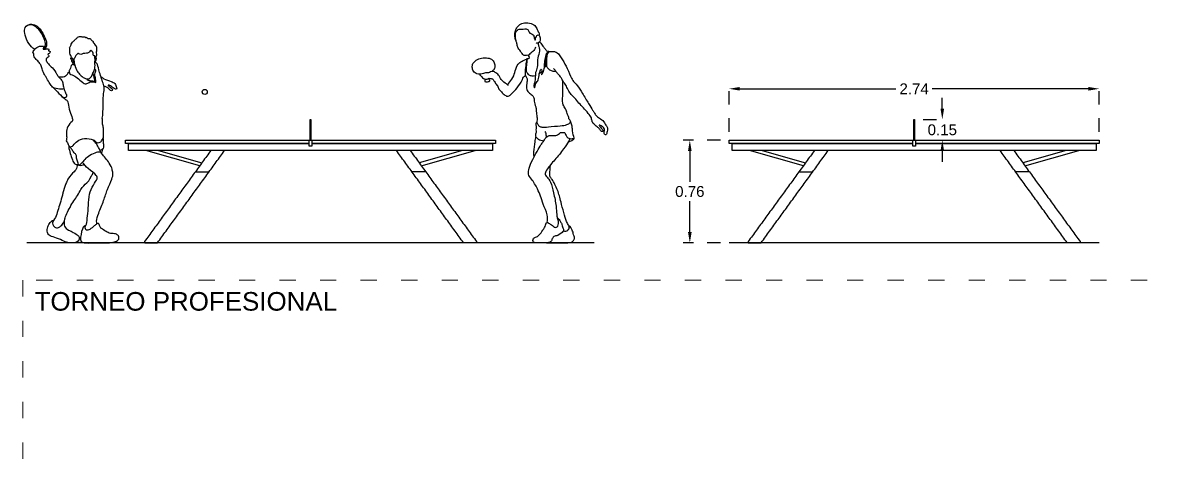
# Model space of a CAD drawing. Header units: millimetres. Extents: x 10.2 to 24.2, y 0.9 to 9.9.
# Drawn here: x 10.2 to 18.6, y 6.5 to 9.84 of the extents above; entities that cross this region are included whole.
import ezdxf

# ---------------------------------------------------------------- set-up
doc = ezdxf.new("R2010")
doc.units = ezdxf.units.MM
doc.linetypes.add('ACAD_ISO03W100', pattern=[30, 12, -18])
doc.linetypes.add('ACAD_ISO07W100', pattern=[3, 0, -3])
doc.styles.get("Standard").update_dxf_attribs({"font": 'arial.ttf'})
doc.dimstyles.new('cotas', dxfattribs={"dimtxt": 0.08, "dimasz": 0.08, "dimexe": 0.05, "dimexo": 0.0625, "dimgap": 0.03, "dimtad": 0, "dimtih": 1, "dimtoh": 1, "dimzin": 0, "dimdsep": 46, "dimtxsty": 'Standard', "dimcen": 0.09, "dimadec": 0, "dimazin": 0, "dimtfac": 1, "dimtofl": 0, "dimtmove": 0, "dimatfit": 3, "dimfxl": 0, "dimtolj": 1, "dimtzin": 0, "dimarcsym": 0})

# ---------------------------------------------------------------- blocks, each defined once
blk = doc.blocks.new('*D14')
at = {"color": 0, "linetype": 'ACAD_ISO07W100', "lineweight": -2, "ltscale": 0.02, "transparency": 16777216}
for p, q in [((15.3634, 8.9704), (15.0859, 8.9704)), ((15.3634, 8.2104), (15.0859, 8.2104))]:
    blk.add_line(p, q, dxfattribs=at)
at = {"color": 0, "lineweight": -2, "ltscale": 0.02, "transparency": 16777216}
for p, q in [((15.1359, 8.8904), (15.1359, 8.6612)), ((15.1359, 8.2904), (15.1359, 8.5195))]:
    blk.add_line(p, q, dxfattribs=at)
at = {"color": 0, "ltscale": 0.02, "transparency": 16777216}
for points in [[(15.1225, 8.8904), (15.1492, 8.8904), (15.1359, 8.9704)], [(15.1225, 8.2904), (15.1492, 8.2904), (15.1359, 8.2104)]]:
    blk.add_solid(points, dxfattribs=at)
at = {"layer": 'Defpoints', "color": 0, "ltscale": 0.02, "transparency": 16777216}
for p in [(15.4259, 8.9704), (15.1359, 8.2104), (15.4259, 8.2104)]:
    blk.add_point(p, dxfattribs=at)
at = {"color": 0, "lineweight": 9, "ltscale": 0.02, "transparency": 16777216, "insert": (15.1359, 8.5904), "char_height": 0.08, "attachment_point": 5}
blk.add_mtext('\\A1;0.76', dxfattribs=at)
blk = doc.blocks.new('*D13')
at = {"color": 0, "linetype": 'ACAD_ISO07W100', "lineweight": -2, "ltscale": 0.02, "transparency": 16777216}
for p, q in [((15.4259, 9.0329), (15.4259, 9.4001)), ((18.1659, 9.0329), (18.1659, 9.4001))]:
    blk.add_line(p, q, dxfattribs=at)
at = {"color": 0, "lineweight": -2, "ltscale": 0.02, "transparency": 16777216}
for p, q in [((15.5059, 9.3501), (16.6615, 9.3501)), ((18.0859, 9.3501), (16.9304, 9.3501))]:
    blk.add_line(p, q, dxfattribs=at)
at = {"color": 0, "ltscale": 0.02, "transparency": 16777216}
for points in [[(15.5059, 9.3634), (15.5059, 9.3367), (15.4259, 9.3501)], [(18.0859, 9.3634), (18.0859, 9.3367), (18.1659, 9.3501)]]:
    blk.add_solid(points, dxfattribs=at)
at = {"layer": 'Defpoints', "color": 0, "ltscale": 0.02, "transparency": 16777216}
for p in [(18.1659, 9.3501), (15.4259, 8.9704), (18.1659, 8.9704)]:
    blk.add_point(p, dxfattribs=at)
at = {"color": 0, "lineweight": 9, "ltscale": 0.02, "transparency": 16777216, "insert": (16.7959, 9.3501), "char_height": 0.08, "attachment_point": 5}
blk.add_mtext('\\A1;2.74', dxfattribs=at)
blk = doc.blocks.new('*D15')
at = {"color": 0, "lineweight": -2, "ltscale": 0.02, "transparency": 16777216}
for p, q in [((17.0043, 9.2029), (17.0043, 9.2829)), ((17.0043, 8.8904), (17.0043, 8.8104))]:
    blk.add_line(p, q, dxfattribs=at)
at = {"color": 0, "linetype": 'ACAD_ISO07W100', "lineweight": -2, "ltscale": 0.02, "transparency": 16777216}
for p, q in [((16.8616, 9.1229), (17.0543, 9.1229)), ((16.868, 8.9704), (17.0543, 8.9704))]:
    blk.add_line(p, q, dxfattribs=at)
at = {"color": 0, "ltscale": 0.02, "transparency": 16777216}
for points in [[(16.991, 9.2029), (17.0176, 9.2029), (17.0043, 9.1229)], [(16.991, 8.8904), (17.0176, 8.8904), (17.0043, 8.9704)]]:
    blk.add_solid(points, dxfattribs=at)
at = {"layer": 'Defpoints', "color": 0, "ltscale": 0.02, "transparency": 16777216}
for p in [(16.7991, 9.1229), (16.8055, 8.9704), (17.0043, 8.9704)]:
    blk.add_point(p, dxfattribs=at)
at = {"color": 0, "lineweight": 9, "ltscale": 0.02, "transparency": 16777216, "insert": (17.0043, 9.0466), "char_height": 0.08, "attachment_point": 5}
blk.add_mtext('\\A1;0.15', dxfattribs=at)

msp = doc.modelspace()

# ---------------------------------------------------------------- linework, layer by layer
for points in [[(12.3258, 8.9704), (12.3258, 9.1229), (12.3321, 9.1229), (12.3321, 8.9704)], [(16.7928, 8.9704), (16.7928, 9.1229), (16.7991, 9.1229), (16.7991, 8.9704)], [(12.3194, 8.9259), (12.3194, 8.9704), (12.3385, 8.9704), (12.3385, 8.9259)], [(16.7864, 8.9259), (16.7864, 8.9704), (16.8055, 8.9704), (16.8055, 8.9259)]]:
    msp.add_lwpolyline(points, close=True)
for points in [[(12.3194, 8.945), (10.9589, 8.945), (10.9589, 8.9704), (13.6989, 8.9704), (13.6989, 8.945), (12.3385, 8.945)], [(12.3385, 8.945), (13.6751, 8.945), (13.6751, 8.8942), (10.9827, 8.8942), (10.9827, 8.945), (12.3194, 8.945)], [(16.7864, 8.945), (15.4259, 8.945), (15.4259, 8.9704), (18.1659, 8.9704), (18.1659, 8.945), (16.8055, 8.945)], [(16.8055, 8.945), (18.1421, 8.945), (18.1421, 8.8942), (15.4497, 8.8942), (15.4497, 8.945), (16.7864, 8.945)], [(11.5093, 8.7815), (11.1104, 8.8942)], [(11.2039, 8.8942), (11.5253, 8.8034)], [(13.454, 8.8942), (13.1326, 8.8034)], [(13.1485, 8.7815), (13.5475, 8.8942)], [(15.9763, 8.7815), (15.5774, 8.8942)], [(15.6709, 8.8942), (15.9923, 8.8034)], [(17.921, 8.8942), (17.5996, 8.8034)], [(17.6156, 8.7815), (18.0145, 8.8942)], [(11.4766, 8.7366), (11.5787, 8.7366)], [(13.1813, 8.7366), (13.0792, 8.7366)], [(15.9436, 8.7366), (16.0457, 8.7366)], [(17.6483, 8.7366), (17.5462, 8.7366)], [(14.4289, 8.2104), (10.2289, 8.2104)], [(18.1659, 8.2104), (15.4259, 8.2104)]]:
    msp.add_lwpolyline(points)
at = {"linetype": 'ACAD_ISO03W100', "lineweight": 9, "ltscale": 0.01}
msp.add_lwpolyline([(10.199, 0.925), (24.2198, 0.925), (24.2198, 7.9354), (10.199, 7.9354)], close=True, dxfattribs=at)
msp.add_circle((11.5461, 9.327), 0.0187)
for points, knots in [([(13.8502, 9.7069), (13.8477, 9.7119), (13.8432, 9.7226), (13.8378, 9.7539), (13.8459, 9.7873), (13.8619, 9.8118), (13.8827, 9.8311), (13.9247, 9.8409), (13.9745, 9.8334), (14.0009, 9.8049), (14.0101, 9.7774), (14.019, 9.767), (14.0214, 9.7515), (14.0209, 9.7442)], [0, 0, 0, 0, 0.231189, 0.544503, 0.875071, 1.175794, 1.468099, 1.833571, 2.22795, 2.572507, 2.86796, 3.074398, 3.339136, 3.339136, 3.339136, 3.339136]), ([(10.2887, 9.6428), (10.2837, 9.6451), (10.272, 9.6488), (10.2297, 9.7011), (10.2142, 9.7575), (10.2091, 9.8072), (10.2542, 9.8334), (10.3008, 9.8213), (10.3379, 9.7835), (10.3805, 9.7003), (10.3747, 9.6596), (10.3658, 9.6476), (10.3614, 9.6427)], [0, 0, 0, 0, 0.239066, 0.706216, 1.171016, 1.55968, 1.946647, 2.334947, 2.764892, 3.329679, 3.691166, 3.952507, 3.952507, 3.952507, 3.952507]), ([(10.3524, 9.6426), (10.356, 9.6456), (10.3639, 9.6523), (10.3714, 9.6879), (10.3534, 9.7314), (10.3309, 9.776), (10.2867, 9.8204), (10.2516, 9.8249), (10.2328, 9.8181), (10.2249, 9.8132)], [0, 0, 0, 0, 0.219722, 0.556926, 0.957912, 1.381344, 1.836882, 2.17389, 2.484092, 2.484092, 2.484092, 2.484092]), ([(13.9948, 9.6576), (13.9914, 9.6493), (13.9844, 9.6331), (13.9525, 9.6081), (13.9414, 9.5967), (13.9156, 9.5953), (13.9023, 9.5977), (13.8836, 9.6289), (13.8596, 9.6545), (13.8581, 9.6854), (13.8487, 9.706), (13.8443, 9.7469), (13.8464, 9.7751), (13.8719, 9.7947), (13.9024, 9.7891), (13.9235, 9.7958), (13.9381, 9.7891), (13.9473, 9.768), (13.9573, 9.7562), (13.9823, 9.7524), (13.9823, 9.7272), (13.9947, 9.7017), (13.9914, 9.7271), (13.9975, 9.7324), (14.0005, 9.7354)], [0, 0, 0, 0, 0.292101, 0.643193, 0.871523, 1.144988, 1.345025, 1.674864, 2.013918, 2.313273, 2.583593, 2.942377, 3.237782, 3.533992, 3.844202, 4.102716, 4.313291, 4.578447, 4.799699, 5.054387, 5.336934, 5.5686, 5.785167, 5.986371, 5.986371, 5.986371, 5.986371]), ([(14.0005, 9.7354), (14.0014, 9.7383), (14.0044, 9.7434), (14.0124, 9.7502), (14.027, 9.7425), (14.0307, 9.709), (14.0222, 9.6903), (14.0038, 9.6849), (14.0009, 9.6888), (13.9996, 9.6901)], [5.986371, 5.986371, 5.986371, 5.986371, 6.154582, 6.322019, 6.523003, 6.841872, 7.094705, 7.319177, 7.45162, 7.45162, 7.45162, 7.45162]), ([(10.5048, 9.3498), (10.4937, 9.3478), (10.4727, 9.3452), (10.4246, 9.356), (10.4129, 9.3681), (10.3945, 9.398), (10.373, 9.4356), (10.359, 9.4545), (10.3449, 9.4889), (10.3363, 9.5212), (10.3231, 9.5438), (10.2985, 9.5666), (10.2884, 9.5794), (10.2777, 9.5909), (10.2845, 9.6055), (10.2714, 9.6207), (10.2821, 9.6345), (10.3004, 9.659), (10.3427, 9.6699), (10.3593, 9.6613), (10.3476, 9.6446), (10.3558, 9.6404), (10.3815, 9.6476), (10.3901, 9.6457), (10.3937, 9.6372), (10.3868, 9.6273), (10.4001, 9.6321), (10.4049, 9.6184), (10.3961, 9.6112), (10.3798, 9.6043), (10.3918, 9.599), (10.3938, 9.5885), (10.3798, 9.5791), (10.3712, 9.5717), (10.3713, 9.5618), (10.3725, 9.5576)], [0, 0, 0, 0, 0.341333, 0.741192, 0.977568, 1.32233, 1.711015, 1.99744, 2.351502, 2.69217, 2.993804, 3.330031, 3.572544, 3.78794, 4.005652, 4.244082, 4.466578, 4.794249, 5.176919, 5.384624, 5.612903, 5.751093, 6.055528, 6.223867, 6.390045, 6.54974, 6.718079, 6.907878, 7.105768, 7.315927, 7.48272, 7.655678, 7.887904, 8.084749, 8.297256, 8.297256, 8.297256, 8.297256]), ([(10.58, 9.5435), (10.5773, 9.5494), (10.5721, 9.561), (10.5693, 9.5725), (10.5605, 9.5829), (10.5542, 9.5973), (10.5481, 9.6122), (10.546, 9.6321), (10.5497, 9.6428), (10.5449, 9.652), (10.5489, 9.6617), (10.5576, 9.6703), (10.5575, 9.6814), (10.5678, 9.6958), (10.585, 9.71), (10.5873, 9.7176), (10.6001, 9.723), (10.6023, 9.7333), (10.6341, 9.7408), (10.6395, 9.7304), (10.6573, 9.739), (10.6638, 9.7263), (10.6688, 9.7344), (10.683, 9.7205), (10.6894, 9.7211), (10.7004, 9.7245), (10.7025, 9.7135), (10.7087, 9.7094), (10.7171, 9.7018), (10.7198, 9.699), (10.7199, 9.6924), (10.7285, 9.6883), (10.7325, 9.6713), (10.7444, 9.6711), (10.747, 9.6423), (10.742, 9.6155), (10.7466, 9.5984), (10.7371, 9.5851), (10.7368, 9.5721), (10.7348, 9.5631), (10.734, 9.5586)], [0, 0, 0, 0, 0.25773, 0.458006, 0.670216, 0.902098, 1.141134, 1.401105, 1.594715, 1.772103, 1.955904, 2.156736, 2.343029, 2.59034, 2.865606, 3.027486, 3.229648, 3.414763, 3.727268, 3.904138, 4.136729, 4.318199, 4.446893, 4.687171, 4.843315, 5.019173, 5.191963, 5.356676, 5.551532, 5.665492, 5.80294, 5.976826, 6.208334, 6.379219, 6.675065, 6.992339, 7.229191, 7.455379, 7.665522, 7.883481, 7.883481, 7.883481, 7.883481]), ([(14.0134, 9.6884), (14.0136, 9.683), (14.0145, 9.6737), (14.0179, 9.6594), (14.0259, 9.6337), (14.0215, 9.6179), (14.0158, 9.6006), (14.0062, 9.5633), (14.0117, 9.5098), (13.99, 9.4719), (13.993, 9.403), (13.9779, 9.3744), (13.9887, 9.3455), (13.9937, 9.3954), (14.0188, 9.413), (14.0182, 9.4588), (14.0328, 9.4967), (14.0406, 9.4931), (14.0422, 9.4684), (14.0347, 9.4499), (14.0466, 9.463), (14.0628, 9.498), (14.0595, 9.5447), (14.067, 9.5746), (14.0709, 9.5894)], [0, 0, 0, 0, 0.225906, 0.448664, 0.486687, 0.486687, 0.486687, 0.697357, 0.92576, 1.12974, 1.383703, 1.565273, 1.681978, 1.862718, 2.036704, 2.248366, 2.433737, 2.493269, 2.650466, 2.765127, 2.859699, 3.05479, 3.26853, 3.479328, 3.479328, 3.479328, 3.479328]), ([(14.024, 9.6966), (14.0273, 9.6933), (14.0343, 9.687), (14.0538, 9.657), (14.0685, 9.6423), (14.0746, 9.629), (14.0897, 9.6288), (14.0952, 9.6259), (14.098, 9.6246)], [0, 0, 0, 0, 0.211315, 0.545887, 0.809022, 1.009753, 1.216577, 1.388381, 1.388381, 1.388381, 1.388381]), ([(10.7333, 9.5927), (10.7322, 9.5931), (10.7301, 9.5943), (10.7219, 9.5954), (10.7209, 9.6057), (10.7193, 9.6206), (10.7029, 9.6386), (10.693, 9.6236), (10.6827, 9.6137), (10.6711, 9.6116), (10.6465, 9.613), (10.629, 9.6009), (10.6151, 9.6098), (10.6073, 9.6135), (10.589, 9.5953), (10.5898, 9.5875), (10.5817, 9.5767), (10.5771, 9.5726)], [0, 0, 0, 0, 0.110814, 0.264909, 0.439164, 0.675297, 0.928176, 1.14424, 1.366514, 1.563839, 1.852519, 2.114245, 2.334549, 2.496185, 2.775293, 2.944717, 3.19827, 3.19827, 3.19827, 3.19827]), ([(10.5771, 9.5726), (10.5775, 9.5656), (10.579, 9.5509), (10.5821, 9.5254), (10.6012, 9.4784), (10.6241, 9.452), (10.6511, 9.4277), (10.6932, 9.4166), (10.7113, 9.4494), (10.7183, 9.4668), (10.7351, 9.4943), (10.7334, 9.5353), (10.7344, 9.5733), (10.7333, 9.5927)], [0, 0, 0, 0, 0.269153, 0.568323, 0.982752, 1.333143, 1.687496, 2.044897, 2.374212, 2.635449, 2.954913, 3.329697, 3.778066, 3.778066, 3.778066, 3.778066]), ([(10.734, 9.5463), (10.7355, 9.5486), (10.7382, 9.553), (10.7473, 9.5727), (10.7427, 9.5823), (10.7403, 9.5866)], [0, 0, 0, 0, 0.1663356, 0.4297446, 0.6562478, 0.6562478, 0.6562478, 0.6562478]), ([(13.5815, 9.4572), (13.5746, 9.4568), (13.5602, 9.4574), (13.531, 9.4768), (13.5238, 9.5096), (13.5286, 9.5383), (13.555, 9.5633), (13.5938, 9.5802), (13.6417, 9.5806), (13.6777, 9.5663), (13.6932, 9.5345), (13.6956, 9.5082), (13.682, 9.4859), (13.6754, 9.481), (13.672, 9.4787)], [0, 0, 0, 0, 0.257631, 0.578443, 0.875925, 1.161501, 1.488666, 1.855129, 2.243093, 2.581019, 2.893589, 3.169792, 3.441015, 3.637768, 3.637768, 3.637768, 3.637768]), ([(13.9395, 9.5985), (13.9414, 9.5935), (13.9461, 9.5839), (13.9485, 9.5799), (13.9497, 9.578)], [0, 0, 0, 0, 0.2254933, 0.3733177, 0.3733177, 0.3733177, 0.3733177]), ([(14.0676, 9.514), (14.0679, 9.5152), (14.0691, 9.5182), (14.0677, 9.548), (14.0708, 9.5895), (14.0728, 9.6084), (14.0829, 9.6234), (14.0907, 9.6236), (14.0941, 9.6235)], [0.801498, 0.801498, 0.801498, 0.801498, 0.910958, 1.211254, 1.585318, 1.832217, 2.055949, 2.235827, 2.235827, 2.235827, 2.235827]), ([(14.0941, 9.6235), (14.0917, 9.6216), (14.087, 9.6171), (14.0762, 9.6042), (14.076, 9.5664), (14.0754, 9.5305), (14.0753, 9.5203), (14.0752, 9.5155)], [0, 0, 0, 0, 0.170619, 0.389873, 0.737976, 1.078053, 1.291919, 1.291919, 1.291919, 1.291919]), ([(14.0941, 9.6235), (14.0979, 9.6246), (14.1059, 9.6268), (14.1284, 9.6264), (14.1578, 9.6211), (14.1973, 9.5621), (14.2279, 9.5028), (14.2595, 9.4294), (14.2737, 9.4042), (14.3058, 9.3742), (14.3414, 9.315), (14.3859, 9.2442), (14.4144, 9.1926), (14.4297, 9.1759), (14.4331, 9.1608), (14.4595, 9.1355), (14.4939, 9.1181), (14.5145, 9.0818), (14.5278, 9.062), (14.5264, 9.0435), (14.5224, 9.0273), (14.5209, 9.0129), (14.5104, 9.0078), (14.5052, 9.0142), (14.4983, 9.0264), (14.5058, 9.0411), (14.504, 9.059), (14.4918, 9.0689), (14.4719, 9.0806), (14.4634, 9.0814), (14.4669, 9.0736), (14.4863, 9.0555), (14.494, 9.0449), (14.4924, 9.0338), (14.4795, 9.0336), (14.4682, 9.0531), (14.451, 9.0695), (14.4187, 9.092), (14.4101, 9.1182), (14.409, 9.1357), (14.3835, 9.1699), (14.3488, 9.2105), (14.3148, 9.2428), (14.2857, 9.2825), (14.2646, 9.3006), (14.2386, 9.3323), (14.2241, 9.3697), (14.2038, 9.3964), (14.1906, 9.4187), (14.1795, 9.4402), (14.1574, 9.4629), (14.1443, 9.4798), (14.1394, 9.4866), (14.1314, 9.4961), (14.1273, 9.5005)], [2.235827, 2.235827, 2.235827, 2.235827, 2.430748, 2.691973, 2.988087, 3.446623, 3.93079, 4.425474, 4.725564, 5.084994, 5.556907, 6.083971, 6.513552, 6.767614, 6.978654, 7.310342, 7.666304, 8.025777, 8.296784, 8.530719, 8.763681, 8.973432, 9.140082, 9.289331, 9.49123, 9.715178, 9.942047, 10.165666, 10.440648, 10.571887, 10.703625, 10.999228, 11.206933, 11.369429, 11.539427, 11.796649, 12.079161, 12.429768, 12.715708, 12.944921, 13.304125, 13.721912, 14.114173, 14.502486, 14.801117, 15.156042, 15.515885, 15.840663, 16.12417, 16.400943, 16.721819, 16.976917, 17.140734, 17.38124, 17.38124, 17.38124, 17.38124]), ([(10.3725, 9.5576), (10.3776, 9.5494), (10.3886, 9.5322), (10.42, 9.5072), (10.4497, 9.4623), (10.4601, 9.4407), (10.4707, 9.4318), (10.4926, 9.4085), (10.496, 9.3934), (10.5008, 9.3641), (10.5103, 9.3276), (10.5258, 9.304), (10.5236, 9.2874), (10.5073, 9.2826), (10.5, 9.2856), (10.4967, 9.2876)], [8.297256, 8.297256, 8.297256, 8.297256, 8.613338, 8.988622, 9.421757, 9.700837, 9.919675, 10.244035, 10.476113, 10.791263, 11.159557, 11.467694, 11.682394, 11.905879, 12.104998, 12.104998, 12.104998, 12.104998]), ([(10.4259, 9.3581), (10.4327, 9.3513), (10.4466, 9.3382), (10.4877, 9.2923), (10.5209, 9.2699), (10.5365, 9.2531), (10.5404, 9.1988), (10.5619, 9.1477), (10.567, 9.1257), (10.5711, 9.1135), (10.5529, 9.1013), (10.5246, 9.0589), (10.5208, 9.0195), (10.5273, 8.9843), (10.5179, 8.965), (10.5311, 8.953), (10.5363, 8.94), (10.5463, 8.9129), (10.5774, 8.932), (10.6009, 8.9685), (10.6541, 8.9859), (10.7211, 8.9795), (10.7421, 8.9562), (10.7536, 8.9497), (10.7775, 8.9557), (10.7837, 8.9643), (10.7902, 8.9829), (10.797, 8.9902), (10.7979, 9.0092), (10.7949, 9.0265), (10.7984, 9.0454), (10.7935, 9.0743), (10.7874, 9.102), (10.7922, 9.1202), (10.7851, 9.1319), (10.7953, 9.1526), (10.7902, 9.1703), (10.7933, 9.1898), (10.7969, 9.2223), (10.7933, 9.301), (10.8049, 9.347), (10.7975, 9.3846), (10.7668, 9.47), (10.7542, 9.5257), (10.7462, 9.5412), (10.7393, 9.547), (10.7357, 9.5489)], [0, 0, 0, 0, 0.315245, 0.776418, 1.147884, 1.412973, 1.841422, 2.286643, 2.560563, 2.744786, 2.999702, 3.417323, 3.791746, 4.138246, 4.390182, 4.61529, 4.845978, 5.1204, 5.426639, 5.815329, 6.249444, 6.724939, 7.037544, 7.243636, 7.520579, 7.714783, 7.968348, 8.154324, 8.401679, 8.649603, 8.903043, 9.221877, 9.537729, 9.782275, 9.985284, 10.254531, 10.503209, 10.753615, 11.090186, 11.614537, 12.015278, 12.369213, 12.940354, 13.398911, 13.59731, 13.800213, 13.800213, 13.800213, 13.800213]), ([(10.5746, 9.531), (10.5712, 9.5305), (10.5648, 9.5279), (10.555, 9.5227), (10.5562, 9.5021), (10.5422, 9.4852), (10.5425, 9.4765), (10.5464, 9.4563), (10.5685, 9.4548), (10.6041, 9.4323), (10.6384, 9.3991), (10.667, 9.3813), (10.6907, 9.3979), (10.7052, 9.4046), (10.7298, 9.4011), (10.7399, 9.3954)], [0, 0, 0, 0, 0.18856, 0.369205, 0.626421, 0.893374, 1.066908, 1.309143, 1.565256, 1.945966, 2.361746, 2.682285, 2.974081, 3.211986, 3.557856, 3.557856, 3.557856, 3.557856]), ([(10.5845, 9.5229), (10.5801, 9.5245), (10.5768, 9.5289), (10.5744, 9.5307), (10.5701, 9.5402), (10.5629, 9.5471), (10.5619, 9.56), (10.559, 9.5677), (10.5528, 9.577), (10.5591, 9.582), (10.5665, 9.5759), (10.5684, 9.5722)], [0, 0, 0, 0, 0.164366, 0.278603, 0.473231, 0.67405, 0.891012, 1.078651, 1.272578, 1.409853, 1.630315, 1.630315, 1.630315, 1.630315]), ([(10.7399, 9.3954), (10.7394, 9.4075), (10.7385, 9.4311), (10.7288, 9.4576), (10.738, 9.4754), (10.7412, 9.4884), (10.7352, 9.495), (10.7321, 9.4971)], [0, 0, 0, 0, 0.353529, 0.658455, 0.913303, 1.118648, 1.31658, 1.31658, 1.31658, 1.31658]), ([(13.7843, 9.3816), (13.7888, 9.3851), (13.7982, 9.392), (13.8314, 9.4339), (13.8437, 9.481), (13.8608, 9.5359), (13.8938, 9.5547), (13.9162, 9.5654), (13.9279, 9.5689)], [0, 0, 0, 0, 0.232409, 0.63168, 1.039263, 1.454421, 1.792298, 2.133944, 2.133944, 2.133944, 2.133944]), ([(13.9921, 9.4459), (13.982, 9.4444), (13.9684, 9.4436), (13.9447, 9.4483), (13.9294, 9.4718), (13.9258, 9.4787), (13.9262, 9.5049), (13.9322, 9.5437), (13.934, 9.5676), (13.9345, 9.572), (13.9296, 9.5706), (13.9285, 9.5695), (13.9279, 9.5689), (13.9256, 9.5537), (13.9221, 9.5249), (13.9146, 9.4673), (13.9196, 9.4441), (13.9364, 9.4234), (13.9282, 9.3888), (13.9242, 9.343), (13.9486, 9.3163), (13.9755, 9.3002), (13.9843, 9.2765), (13.9832, 9.2579), (13.9961, 9.2161), (13.9999, 9.1938), (14.0005, 9.1519), (14.0107, 9.1225), (13.9988, 9.0999), (14.0107, 9.0927), (14.0184, 9.0714), (14.0439, 9.0652), (14.0907, 9.0686), (14.1764, 9.0771), (14.2246, 9.0809), (14.2509, 9.0986), (14.2543, 9.1127), (14.2388, 9.1269), (14.2404, 9.1456), (14.23, 9.1545), (14.2266, 9.1866), (14.2053, 9.2175), (14.1926, 9.2471), (14.196, 9.2956), (14.1971, 9.3646), (14.1963, 9.4018), (14.1926, 9.4134), (14.1908, 9.4187)], [-2.17513, -2.17513, -2.17513, -2.17513, -1.923542, -1.65001, -1.363658, -1.208171, -0.931138, -0.560797, -0.290688, -0.201608, -0.090885, 0, 0, 0, 0.382974, 0.806734, 1.077414, 1.348824, 1.679664, 2.055447, 2.383521, 2.696982, 2.963994, 3.211355, 3.575945, 3.855224, 4.214261, 4.532573, 4.788042, 4.974289, 5.230162, 5.498488, 5.887408, 6.416093, 6.813876, 7.111949, 7.301961, 7.548167, 7.779661, 7.974945, 8.285999, 8.633269, 8.944881, 9.336483, 9.812846, 10.151741, 10.38164, 10.38164, 10.38164, 10.38164]), ([(13.9497, 9.578), (13.9482, 9.5768), (13.9451, 9.5745), (13.938, 9.5714), (13.9342, 9.5705)], [0.3733177, 0.3733177, 0.3733177, 0.3733177, 0.5089966, 0.6999223, 0.6999223, 0.6999223, 0.6999223]), ([(14.0597, 9.5034), (14.0599, 9.5036), (14.0632, 9.5079), (14.0651, 9.5106), (14.0676, 9.514)], [0.5940808, 0.5940808, 0.5940808, 0.5940808, 0.6013319, 0.8014984, 0.8014984, 0.8014984, 0.8014984]), ([(14.0752, 9.5155), (14.0777, 9.5114), (14.0833, 9.5034), (14.1028, 9.4858), (14.1286, 9.4788), (14.1392, 9.4793), (14.1443, 9.4799)], [1.291919, 1.291919, 1.291919, 1.291919, 1.50456, 1.791277, 2.080272, 2.300942, 2.300942, 2.300942, 2.300942]), ([(10.4611, 9.4412), (10.4728, 9.4378), (10.4979, 9.4383), (10.5167, 9.4426), (10.5338, 9.4645), (10.5399, 9.472), (10.5429, 9.4761)], [0, 0, 0, 0, 0.355927, 0.612975, 0.912145, 1.140399, 1.140399, 1.140399, 1.140399]), ([(10.6718, 9.4235), (10.6749, 9.4198), (10.682, 9.4119), (10.709, 9.4082), (10.728, 9.4096), (10.7368, 9.4001), (10.7399, 9.3954)], [0, 0, 0, 0, 0.224952, 0.526255, 0.781143, 1.022066, 1.022066, 1.022066, 1.022066]), ([(10.7399, 9.3954), (10.7375, 9.4005), (10.7327, 9.4109), (10.7278, 9.4382), (10.7215, 9.456), (10.7182, 9.4652)], [0, 0, 0, 0, 0.240686, 0.5466827, 0.8640706, 0.8640706, 0.8640706, 0.8640706]), ([(10.7784, 9.4391), (10.7853, 9.4337), (10.7985, 9.4226), (10.8545, 9.4045), (10.8818, 9.3918), (10.8953, 9.362), (10.8946, 9.3423), (10.8751, 9.3518), (10.8594, 9.3605), (10.8523, 9.3717), (10.8256, 9.3818), (10.8384, 9.3668), (10.8526, 9.357), (10.8696, 9.3428), (10.8543, 9.3307), (10.8412, 9.3458), (10.819, 9.3642), (10.8063, 9.3684), (10.7999, 9.3701)], [0, 0, 0, 0, 0.300306, 0.745098, 1.071745, 1.400561, 1.61375, 1.85172, 2.104624, 2.3321, 2.588003, 2.775307, 3.046066, 3.291003, 3.489067, 3.73408, 4.052526, 4.314026, 4.314026, 4.314026, 4.314026]), ([(13.5815, 9.4572), (13.5814, 9.455), (13.5812, 9.4493), (13.5937, 9.4444), (13.6009, 9.4308), (13.6164, 9.422), (13.6295, 9.42), (13.6454, 9.4251), (13.6504, 9.4296)], [0, 0, 0, 0, 0.152889, 0.35567, 0.586837, 0.828913, 1.049942, 1.310638, 1.310638, 1.310638, 1.310638]), ([(13.7945, 9.3739), (13.7913, 9.3763), (13.7842, 9.3818), (13.769, 9.3925), (13.7296, 9.4248), (13.729, 9.448), (13.7011, 9.4674), (13.6794, 9.4821), (13.6618, 9.4758), (13.6463, 9.4672), (13.6311, 9.4694), (13.6174, 9.4652), (13.5987, 9.4614), (13.5873, 9.4586), (13.5815, 9.4572)], [-3.079084, -3.079084, -3.079084, -3.079084, -2.883772, -2.633859, -2.240558, -1.978611, -1.660025, -1.37649, -1.144661, -0.909888, -0.695697, -0.483716, -0.237739, 0, 0, 0, 0]), ([(13.6469, 9.4265), (13.6489, 9.4212), (13.651, 9.4159), (13.653, 9.4106), (13.6535, 9.409), (13.6534, 9.405), (13.649, 9.4017), (13.6358, 9.3984), (13.6256, 9.3981), (13.6223, 9.3994), (13.6221, 9.4034), (13.6218, 9.4071), (13.6213, 9.4144), (13.6208, 9.4217)], [0, 0, 0, 0, 0.232601, 0.232601, 0.232601, 0.359661, 0.484396, 0.695328, 0.874344, 0.977799, 0.977799, 0.977799, 1.241259, 1.241259, 1.241259, 1.241259]), ([(13.6504, 9.4296), (13.6556, 9.428), (13.6658, 9.4245), (13.6766, 9.4239), (13.6868, 9.4097), (13.701, 9.3822), (13.713, 9.3745), (13.7151, 9.3591), (13.7341, 9.3325), (13.7608, 9.3086), (13.7825, 9.2919), (13.7999, 9.2974), (13.8162, 9.3121), (13.8493, 9.3459), (13.8886, 9.3953), (13.9029, 9.4361), (13.9146, 9.4443), (13.9197, 9.4481)], [0, 0, 0, 0, 0.227308, 0.402795, 0.632152, 0.947934, 1.15178, 1.360025, 1.679568, 2.026768, 2.309801, 2.530155, 2.787901, 3.176269, 3.633329, 3.995187, 4.240578, 4.240578, 4.240578, 4.240578]), ([(14.0219, 9.4612), (14.0279, 9.4666), (14.0335, 9.4718), (14.0403, 9.4795), (14.0409, 9.4801)], [0, 0, 0, 0, 0.2773612, 0.3025675, 0.3025675, 0.3025675, 0.3025675]), ([(14.0026, 9.1007), (14.0002, 9.0988), (13.9927, 9.0946), (14.0019, 9.0674), (13.9944, 9.0477), (14.0005, 9.0277), (13.9942, 9.0166), (13.9915, 8.9978), (14.0007, 8.9902), (14.0156, 8.9754), (14.0412, 8.9667), (14.0547, 8.9655)], [0, 0, 0, 0, 0.170894, 0.454524, 0.718504, 0.962227, 1.163988, 1.396763, 1.579022, 1.833813, 2.192182, 2.192182, 2.192182, 2.192182]), ([(14.2378, 8.9592), (14.247, 8.9607), (14.2631, 8.9673), (14.2833, 8.9811), (14.2747, 8.9971), (14.2661, 9.0544), (14.2648, 9.0794), (14.2567, 9.1018), (14.2518, 9.1118)], [0, 0, 0, 0, 0.297254, 0.549469, 0.76907, 1.195177, 1.491364, 1.817029, 1.817029, 1.817029, 1.817029]), ([(13.9951, 8.9956), (13.9924, 8.9829), (13.9876, 8.9585), (13.9774, 8.8835), (13.9803, 8.8571), (13.9818, 8.8435)], [0, 0, 0, 0, 0.351269, 0.833471, 1.194714, 1.194714, 1.194714, 1.194714]), ([(14.0619, 9.0343), (14.0654, 9.0304), (14.0711, 9.0214), (14.071, 9.0082), (14.0727, 9.0011), (14.07, 8.9859), (14.0799, 8.9972), (14.0945, 9.007), (14.1307, 9.0028), (14.1566, 9.007), (14.1797, 9.0269), (14.1833, 9.026), (14.2, 9.027), (14.2109, 9.0291), (14.2135, 9.0181), (14.2297, 8.9839), (14.26, 8.9787), (14.2731, 8.9846), (14.2775, 8.9825), (14.2793, 8.9817)], [0, 0, 0, 0, 0.222838, 0.42063, 0.585433, 0.762514, 0.928507, 1.16892, 1.500704, 1.802774, 2.095373, 2.201288, 2.430263, 2.6056, 2.774725, 3.114219, 3.414826, 3.618481, 3.756635, 3.756635, 3.756635, 3.756635]), ([(10.5399, 8.9309), (10.539, 8.9145), (10.548, 8.8818), (10.5748, 8.7923), (10.5979, 8.7914), (10.6072, 8.7903), (10.6119, 8.7911)], [0.061902, 0.061902, 0.061902, 0.061902, 0.461432, 1.062091, 1.404261, 1.626019, 1.626019, 1.626019, 1.626019]), ([(10.6543, 8.79), (10.6492, 8.7863), (10.6385, 8.7811), (10.6117, 8.778), (10.612, 8.8031), (10.5956, 8.8293), (10.6002, 8.8619), (10.5775, 8.876), (10.5631, 8.9018), (10.5532, 8.9143), (10.5484, 8.9208)], [0, 0, 0, 0, 0.256441, 0.525085, 0.784428, 1.113774, 1.43175, 1.718542, 2.036128, 2.324599, 2.324599, 2.324599, 2.324599]), ([(10.778, 8.8814), (10.7735, 8.8876), (10.7655, 8.9012), (10.7616, 8.9159), (10.7471, 8.9414), (10.7299, 8.9625), (10.7211, 8.9726), (10.7203, 8.9734)], [0, 0, 0, 0, 0.281748, 0.510224, 0.823595, 1.190708, 1.22548, 1.22548, 1.22548, 1.22548]), ([(10.7701, 8.8939), (10.7746, 8.8968), (10.7829, 8.9032), (10.7992, 8.9071), (10.7995, 8.9309), (10.7956, 8.9631), (10.7956, 8.9816), (10.7957, 8.9909)], [0, 0, 0, 0, 0.235471, 0.45509, 0.721593, 1.061631, 1.372315, 1.372315, 1.372315, 1.372315]), ([(14.08, 8.3622), (14.0823, 8.381), (14.0854, 8.4203), (14.0492, 8.4965), (14.0308, 8.5579), (14.0103, 8.611), (13.9668, 8.6829), (13.9354, 8.7156), (13.9475, 8.7683), (13.9699, 8.8262), (14.0336, 8.9354), (14.0483, 8.9562), (14.0643, 8.9795), (14.072, 8.9901)], [0, 0, 0, 0, 0.425189, 0.937942, 1.388548, 1.817364, 2.332485, 2.699508, 3.080579, 3.549731, 4.173596, 4.470525, 4.82332, 4.82332, 4.82332, 4.82332]), ([(14.248, 8.9817), (14.2449, 8.9741), (14.2383, 8.9575), (14.2011, 8.9015), (14.1378, 8.8252), (14.0817, 8.7625), (14.0644, 8.7249), (14.0671, 8.7107), (14.0816, 8.6962), (14.1098, 8.6584), (14.1286, 8.5814), (14.1477, 8.4857), (14.149, 8.425), (14.1538, 8.4038), (14.1559, 8.3939)], [0, 0, 0, 0, 0.279764, 0.732018, 1.307993, 1.831813, 2.175135, 2.370337, 2.613949, 2.991278, 3.498052, 4.063494, 4.49691, 4.807662, 4.807662, 4.807662, 4.807662]), ([(10.778, 8.8814), (10.7695, 8.8821), (10.7522, 8.8872), (10.6601, 8.8399), (10.6444, 8.8068), (10.6207, 8.7885), (10.6177, 8.7844), (10.6161, 8.7825)], [0, 0, 0, 0, 0.298355, 0.876667, 1.247481, 1.548856, 1.707635, 1.707635, 1.707635, 1.707635]), ([(10.7482, 8.3508), (10.7469, 8.3575), (10.7433, 8.3727), (10.7605, 8.4353), (10.8, 8.5237), (10.8235, 8.6048), (10.859, 8.6787), (10.8698, 8.7218), (10.8614, 8.7411), (10.8613, 8.7584), (10.843, 8.8024), (10.7861, 8.8666), (10.781, 8.8768), (10.778, 8.8814)], [0, 0, 0, 0, 0.266435, 0.727123, 1.313773, 1.86218, 2.395222, 2.775001, 3.027748, 3.258026, 3.667557, 4.208984, 4.448248, 4.448248, 4.448248, 4.448248]), ([(10.6032, 8.7908), (10.6027, 8.7834), (10.5994, 8.7572), (10.5776, 8.7355), (10.5414, 8.6993), (10.5233, 8.6605), (10.5186, 8.6491)], [0.65443, 0.65443, 0.65443, 0.65443, 0.763998, 1.081439, 1.516568, 1.683464, 1.683464, 1.683464, 1.683464]), ([(10.6617, 8.329), (10.6651, 8.3359), (10.6728, 8.3504), (10.6793, 8.4131), (10.6864, 8.4884), (10.6896, 8.5712), (10.7175, 8.6371), (10.7543, 8.6834), (10.7469, 8.7139), (10.6799, 8.7596), (10.6544, 8.79), (10.6403, 8.8059)], [0, 0, 0, 0, 0.281058, 0.736293, 1.259417, 1.791971, 2.293732, 2.72697, 3.021604, 3.537808, 4.006844, 4.006844, 4.006844, 4.006844]), ([(14.1998, 8.2992), (14.2059, 8.2983), (14.2267, 8.2964), (14.2409, 8.3129), (14.2434, 8.3225), (14.2442, 8.3273), (14.2437, 8.3299), (14.2419, 8.3349), (14.2398, 8.3382), (14.2388, 8.3398), (14.2337, 8.3485), (14.2182, 8.3752), (14.181, 8.5173), (14.1621, 8.5947), (14.1215, 8.6796), (14.0987, 8.698), (14.0996, 8.7253), (14.1013, 8.7506), (14.1058, 8.7889)], [0.346691, 0.346691, 0.346691, 0.346691, 0.474118, 0.743932, 0.948289, 0.948289, 0.948289, 1.100218, 1.229166, 1.229166, 1.229166, 1.462207, 2.017131, 2.456153, 2.883298, 3.116804, 3.378965, 3.536145, 3.536145, 3.536145, 3.536145]), ([(10.505, 8.3664), (10.509, 8.3755), (10.5103, 8.3958), (10.5487, 8.4802), (10.6051, 8.5598), (10.6276, 8.6066), (10.6725, 8.6583), (10.6918, 8.6708), (10.7166, 8.7214), (10.7211, 8.7306)], [0.213258, 0.213258, 0.213258, 0.213258, 0.383288, 0.835831, 1.333162, 1.689258, 2.108938, 2.417665, 2.479728, 2.479728, 2.479728, 2.479728]), ([(10.4963, 8.5801), (10.4867, 8.5392), (10.4596, 8.4535), (10.4432, 8.3964), (10.4189, 8.3631), (10.4191, 8.3609), (10.4202, 8.3527), (10.4259, 8.3325), (10.4499, 8.3168), (10.4814, 8.3324), (10.4975, 8.3537), (10.505, 8.3664), (10.5061, 8.3625), (10.5082, 8.3522), (10.5025, 8.3298), (10.5417, 8.3012), (10.5613, 8.297), (10.6036, 8.2695), (10.6207, 8.2578), (10.6122, 8.2095), (10.5418, 8.2095), (10.5077, 8.2199), (10.4478, 8.2513), (10.4019, 8.2571), (10.3776, 8.2848), (10.382, 8.3361), (10.4008, 8.3568), (10.4172, 8.3786), (10.4225, 8.3754), (10.4252, 8.3721)], [2.014715, 2.014715, 2.014715, 2.014715, 2.614336, 3.267169, 3.267169, 3.267169, 3.348918, 3.570178, 3.855356, 4.210578, 4.528921, 4.528921, 4.528921, 4.656829, 4.856629, 5.208551, 5.536071, 5.902719, 6.17847, 6.429386, 6.902221, 7.291072, 7.676083, 8.077708, 8.377592, 8.673487, 9.034532, 9.281272, 9.44319, 9.44319, 9.44319, 9.44319]), ([(10.6665, 8.339), (10.6621, 8.3384), (10.6516, 8.3357), (10.6388, 8.3145), (10.6206, 8.2328), (10.6403, 8.2095), (10.7013, 8.2103), (10.7406, 8.2103), (10.8409, 8.2105), (10.8835, 8.2178), (10.914, 8.2361), (10.9103, 8.265), (10.8865, 8.281), (10.8448, 8.278), (10.8187, 8.2949), (10.7802, 8.3153), (10.7701, 8.3318), (10.7617, 8.3597), (10.7467, 8.3499), (10.7276, 8.3361), (10.6977, 8.3097), (10.6663, 8.2986), (10.6618, 8.3208), (10.6617, 8.329)], [0, 0, 0, 0, 0.2159, 0.504619, 0.943885, 1.237304, 1.673816, 2.06681, 2.646827, 3.046699, 3.368788, 3.652646, 3.950349, 4.320196, 4.702135, 5.081577, 5.347928, 5.630379, 5.832367, 6.124177, 6.505307, 6.800891, 7.09167, 7.09167, 7.09167, 7.09167]), ([(14.1559, 8.3939), (14.1608, 8.3845), (14.1664, 8.3647), (14.16, 8.3239), (14.1304, 8.3253), (14.1252, 8.336), (14.1132, 8.3446), (14.0917, 8.3557), (14.0783, 8.3649), (14.0709, 8.3566), (14.0672, 8.3409), (14.0611, 8.3241), (14.0474, 8.305), (14.0213, 8.2661), (14.0035, 8.256), (13.988, 8.2494), (13.974, 8.2433), (13.9726, 8.2091), (14.0252, 8.2108), (14.0691, 8.2101), (14.1077, 8.2139), (14.1149, 8.2377), (14.1283, 8.2627), (14.1599, 8.2618), (14.199, 8.293), (14.2023, 8.3061), (14.1988, 8.3174), (14.1916, 8.3295), (14.1909, 8.3476), (14.1791, 8.3662), (14.1619, 8.3948), (14.1574, 8.3937), (14.1559, 8.3939)], [4.407692, 4.407692, 4.407692, 4.407692, 4.726151, 5.059505, 5.32253, 5.505487, 5.718196, 6.00306, 6.21434, 6.375881, 6.602871, 6.837482, 7.113007, 7.495032, 7.806528, 7.806528, 8.059392, 8.340292, 8.712397, 9.108666, 9.435852, 9.701289, 9.981953, 10.29153, 10.680422, 10.876117, 11.062188, 11.27197, 11.503362, 11.780898, 12.093932, 12.21422, 12.21422, 12.21422, 12.21422]), ([(14.075, 8.2112), (14.1185, 8.2132), (14.219, 8.207), (14.2699, 8.2172), (14.2779, 8.2324), (14.2811, 8.2386), (14.2821, 8.2406), (14.2843, 8.2479), (14.281, 8.2619), (14.2733, 8.2699), (14.2742, 8.2917), (14.2631, 8.3035), (14.2554, 8.3235), (14.2465, 8.3361), (14.2422, 8.3362), (14.2411, 8.3361)], [0.398688, 0.398688, 0.398688, 0.398688, 0.92366, 1.317411, 1.574797, 1.574797, 1.574797, 1.658405, 1.857794, 2.020671, 2.240185, 2.437471, 2.669969, 2.862174, 2.934772, 2.934772, 2.934772, 2.934772])]:
    msp.add_open_spline(points, degree=3, knots=knots)
for points, degree in [([(10.7825, 8.8742), (10.7884, 8.8904), (10.7903, 8.8987), (10.7911, 8.9055)], 3), ([(11.5914, 8.8942), (11.3463, 8.5577), (11.1012, 8.2213)], 2), ([(11.1974, 8.2132), (11.4455, 8.5537), (11.6935, 8.8942)], 2), ([(13.4604, 8.2132), (13.2124, 8.5537), (12.9643, 8.8942)], 2), ([(13.0665, 8.8942), (13.3116, 8.5577), (13.5567, 8.2213)], 2), ([(16.0584, 8.8942), (15.8133, 8.5577), (15.5682, 8.2213)], 2), ([(15.6644, 8.2132), (15.9125, 8.5537), (16.1605, 8.8942)], 2), ([(17.9275, 8.2132), (17.6794, 8.5537), (17.4314, 8.8942)], 2), ([(17.5335, 8.8942), (17.7786, 8.5577), (18.0237, 8.2213)], 2), ([(10.5186, 8.6491), (10.5015, 8.6039), (10.4927, 8.5654)], 2), ([(11.1067, 8.2104), (11.1493, 8.2104), (11.1919, 8.2104)], 2), ([(13.5512, 8.2104), (13.5086, 8.2104), (13.466, 8.2104)], 2), ([(15.5737, 8.2104), (15.6163, 8.2104), (15.6589, 8.2104)], 2), ([(18.0182, 8.2104), (17.9756, 8.2104), (17.933, 8.2104)], 2)]:
    msp.add_open_spline(points, degree=degree)
for points in [[(11.1012, 8.2213), (11.0987, 8.2179), (11.1006, 8.2141), (11.1025, 8.2104), (11.1067, 8.2104)], [(13.5567, 8.2213), (13.5592, 8.2179), (13.5573, 8.2141), (13.5554, 8.2104), (13.5512, 8.2104)], [(15.5682, 8.2213), (15.5657, 8.2179), (15.5676, 8.2141), (15.5695, 8.2104), (15.5737, 8.2104)], [(18.0237, 8.2213), (18.0262, 8.2179), (18.0243, 8.2141), (18.0224, 8.2104), (18.0182, 8.2104)]]:
    msp.add_rational_spline(points, [1, 0.852472876964, 1, 0.852472876964, 1], degree=2, knots=[0, 0, 0, 0.02473124, 0.02473124, 0.04946249, 0.04946249, 0.04946249])
for points in [[(11.1919, 8.2104), (11.1954, 8.2104), (11.1974, 8.2132)], [(13.466, 8.2104), (13.4625, 8.2104), (13.4604, 8.2132)], [(15.6589, 8.2104), (15.6624, 8.2104), (15.6644, 8.2132)], [(17.933, 8.2104), (17.9295, 8.2104), (17.9275, 8.2132)]]:
    msp.add_rational_spline(points, [1, 0.891296972279, 1], degree=2)

# ---------------------------------------------------------------- texts
msp.add_text('TORNEO PROFESIONAL', height=0.137369).set_placement((10.287, 7.7101))

# ---------------------------------------------------------------- dimensions: what is measured, and where the dimension line sits
at = {"lineweight": 9, "ltscale": 0.02}
dim = msp.add_linear_dim(base=(18.1659, 9.3501), p1=(15.4259, 8.9704), p2=(18.1659, 8.9704), dimstyle='cotas', dxfattribs=at)
dim.commit()
dim.dimension.update_dxf_attribs({"geometry": '*D13', "text_midpoint": (16.7959, 9.3501)})
for base, p1, p2, picture, middle in [((17.0043, 8.9704), (16.7991, 9.1229), (16.8055, 8.9704), '*D15', (17.0043, 9.0466)), ((15.1359, 8.2104), (15.4259, 8.9704), (15.4259, 8.2104), '*D14', (15.1359, 8.5904))]:
    dim = msp.add_linear_dim(base=base, p1=p1, p2=p2, angle=90, dimstyle='cotas', dxfattribs=at)
    dim.commit()
    dim.dimension.update_dxf_attribs({"geometry": picture, "text_midpoint": middle})

doc.saveas('drawing.dxf')
